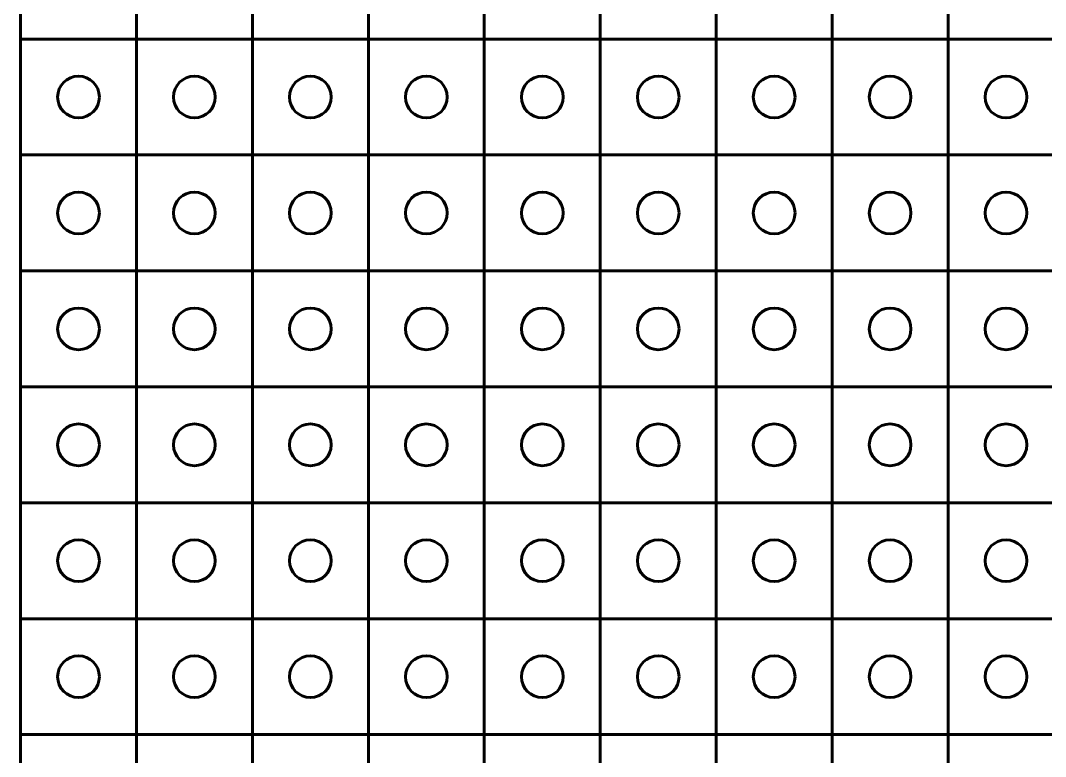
# Model space of a CAD drawing. Header units: millimetres. Extents: x -1927 to 2668, y -5887 to -3281.
# Drawn here: x -1858.5 to -1416.5, y -4280.2 to -3962.7 of the extents above; entities that cross this region are included whole.
import ezdxf

# ---------------------------------------------------------------- set-up
doc = ezdxf.new("R2010")
doc.units = ezdxf.units.MM
doc.linetypes.add('K5LT_BASIC', pattern=[0])

# ---------------------------------------------------------------- blocks, each defined once
blk = doc.blocks.new('U180')
at = {"color": 150, "linetype": 'K5LT_BASIC', "lineweight": 60, "true_color": 0x0080ff}
for p, q in [((-1808.47, -4070.74), (-1858.47, -4070.74)), ((-1858.47, -4070.74), (-1858.47, -4120.74)), ((-1808.47, -4120.74), (-1808.47, -4070.74)), ((-1858.47, -4120.74), (-1808.47, -4120.74))]:
    blk.add_line(p, q, dxfattribs=at)
blk = doc.blocks.new('U181')
at = {"color": 150, "linetype": 'K5LT_BASIC', "lineweight": 60, "true_color": 0x0080ff}
for p, q in [((-1758.47, -4070.74), (-1808.47, -4070.74)), ((-1808.47, -4070.74), (-1808.47, -4120.74)), ((-1758.47, -4120.74), (-1758.47, -4070.74)), ((-1808.47, -4120.74), (-1758.47, -4120.74))]:
    blk.add_line(p, q, dxfattribs=at)
blk = doc.blocks.new('U182')
at = {"color": 150, "linetype": 'K5LT_BASIC', "lineweight": 60, "true_color": 0x0080ff}
for p, q in [((-1708.47, -4070.74), (-1758.47, -4070.74)), ((-1758.47, -4070.74), (-1758.47, -4120.74)), ((-1708.47, -4120.74), (-1708.47, -4070.74)), ((-1758.47, -4120.74), (-1708.47, -4120.74))]:
    blk.add_line(p, q, dxfattribs=at)
blk = doc.blocks.new('U183')
at = {"color": 150, "linetype": 'K5LT_BASIC', "lineweight": 60, "true_color": 0x0080ff}
for p, q in [((-1658.47, -4070.74), (-1708.47, -4070.74)), ((-1708.47, -4070.74), (-1708.47, -4120.74)), ((-1658.47, -4120.74), (-1658.47, -4070.74)), ((-1708.47, -4120.74), (-1658.47, -4120.74))]:
    blk.add_line(p, q, dxfattribs=at)
blk = doc.blocks.new('U184')
at = {"color": 150, "linetype": 'K5LT_BASIC', "lineweight": 60, "true_color": 0x0080ff}
for p, q in [((-1608.47, -4070.74), (-1658.47, -4070.74)), ((-1658.47, -4070.74), (-1658.47, -4120.74)), ((-1608.47, -4120.74), (-1608.47, -4070.74)), ((-1658.47, -4120.74), (-1608.47, -4120.74))]:
    blk.add_line(p, q, dxfattribs=at)
blk = doc.blocks.new('U185')
at = {"color": 150, "linetype": 'K5LT_BASIC', "lineweight": 60, "true_color": 0x0080ff}
for p, q in [((-1558.47, -4070.74), (-1608.47, -4070.74)), ((-1608.47, -4070.74), (-1608.47, -4120.74)), ((-1558.47, -4120.74), (-1558.47, -4070.74)), ((-1608.47, -4120.74), (-1558.47, -4120.74))]:
    blk.add_line(p, q, dxfattribs=at)
blk = doc.blocks.new('U186')
at = {"color": 150, "linetype": 'K5LT_BASIC', "lineweight": 60, "true_color": 0x0080ff}
for p, q in [((-1508.47, -4070.74), (-1558.47, -4070.74)), ((-1558.47, -4070.74), (-1558.47, -4120.74)), ((-1508.47, -4120.74), (-1508.47, -4070.74)), ((-1558.47, -4120.74), (-1508.47, -4120.74))]:
    blk.add_line(p, q, dxfattribs=at)
blk = doc.blocks.new('U187')
at = {"color": 150, "linetype": 'K5LT_BASIC', "lineweight": 60, "true_color": 0x0080ff}
for p, q in [((-1458.47, -4070.74), (-1508.47, -4070.74)), ((-1508.47, -4070.74), (-1508.47, -4120.74)), ((-1458.47, -4120.74), (-1458.47, -4070.74)), ((-1508.47, -4120.74), (-1458.47, -4120.74))]:
    blk.add_line(p, q, dxfattribs=at)
blk = doc.blocks.new('U188')
at = {"color": 150, "linetype": 'K5LT_BASIC', "lineweight": 60, "true_color": 0x0080ff}
for p, q in [((-1408.47, -4070.74), (-1458.47, -4070.74)), ((-1458.47, -4070.74), (-1458.47, -4120.74)), ((-1408.47, -4120.74), (-1408.47, -4070.74)), ((-1458.47, -4120.74), (-1408.47, -4120.74))]:
    blk.add_line(p, q, dxfattribs=at)
blk = doc.blocks.new('U198')
at = {"color": 150, "linetype": 'K5LT_BASIC', "lineweight": 60, "true_color": 0x0080ff}
for p, q in [((-1808.47, -4020.74), (-1858.47, -4020.74)), ((-1858.47, -4020.74), (-1858.47, -4070.74)), ((-1808.47, -4070.74), (-1808.47, -4020.74)), ((-1858.47, -4070.74), (-1808.47, -4070.74))]:
    blk.add_line(p, q, dxfattribs=at)
blk = doc.blocks.new('U199')
at = {"color": 150, "linetype": 'K5LT_BASIC', "lineweight": 60, "true_color": 0x0080ff}
for p, q in [((-1758.47, -4020.74), (-1808.47, -4020.74)), ((-1808.47, -4020.74), (-1808.47, -4070.74)), ((-1758.47, -4070.74), (-1758.47, -4020.74)), ((-1808.47, -4070.74), (-1758.47, -4070.74))]:
    blk.add_line(p, q, dxfattribs=at)
blk = doc.blocks.new('U200')
at = {"color": 150, "linetype": 'K5LT_BASIC', "lineweight": 60, "true_color": 0x0080ff}
for p, q in [((-1708.47, -4020.74), (-1758.47, -4020.74)), ((-1758.47, -4020.74), (-1758.47, -4070.74)), ((-1708.47, -4070.74), (-1708.47, -4020.74)), ((-1758.47, -4070.74), (-1708.47, -4070.74))]:
    blk.add_line(p, q, dxfattribs=at)
blk = doc.blocks.new('U201')
at = {"color": 150, "linetype": 'K5LT_BASIC', "lineweight": 60, "true_color": 0x0080ff}
for p, q in [((-1658.47, -4020.74), (-1708.47, -4020.74)), ((-1708.47, -4020.74), (-1708.47, -4070.74)), ((-1658.47, -4070.74), (-1658.47, -4020.74)), ((-1708.47, -4070.74), (-1658.47, -4070.74))]:
    blk.add_line(p, q, dxfattribs=at)
blk = doc.blocks.new('U202')
at = {"color": 150, "linetype": 'K5LT_BASIC', "lineweight": 60, "true_color": 0x0080ff}
for p, q in [((-1608.47, -4020.74), (-1658.47, -4020.74)), ((-1658.47, -4020.74), (-1658.47, -4070.74)), ((-1608.47, -4070.74), (-1608.47, -4020.74)), ((-1658.47, -4070.74), (-1608.47, -4070.74))]:
    blk.add_line(p, q, dxfattribs=at)
blk = doc.blocks.new('U203')
at = {"color": 150, "linetype": 'K5LT_BASIC', "lineweight": 60, "true_color": 0x0080ff}
for p, q in [((-1558.47, -4020.74), (-1608.47, -4020.74)), ((-1608.47, -4020.74), (-1608.47, -4070.74)), ((-1558.47, -4070.74), (-1558.47, -4020.74)), ((-1608.47, -4070.74), (-1558.47, -4070.74))]:
    blk.add_line(p, q, dxfattribs=at)
blk = doc.blocks.new('U204')
at = {"color": 150, "linetype": 'K5LT_BASIC', "lineweight": 60, "true_color": 0x0080ff}
for p, q in [((-1508.47, -4020.74), (-1558.47, -4020.74)), ((-1558.47, -4020.74), (-1558.47, -4070.74)), ((-1508.47, -4070.74), (-1508.47, -4020.74)), ((-1558.47, -4070.74), (-1508.47, -4070.74))]:
    blk.add_line(p, q, dxfattribs=at)
blk = doc.blocks.new('U205')
at = {"color": 150, "linetype": 'K5LT_BASIC', "lineweight": 60, "true_color": 0x0080ff}
for p, q in [((-1458.47, -4020.74), (-1508.47, -4020.74)), ((-1508.47, -4020.74), (-1508.47, -4070.74)), ((-1458.47, -4070.74), (-1458.47, -4020.74)), ((-1508.47, -4070.74), (-1458.47, -4070.74))]:
    blk.add_line(p, q, dxfattribs=at)
blk = doc.blocks.new('U206')
at = {"color": 150, "linetype": 'K5LT_BASIC', "lineweight": 60, "true_color": 0x0080ff}
for p, q in [((-1408.47, -4020.74), (-1458.47, -4020.74)), ((-1458.47, -4020.74), (-1458.47, -4070.74)), ((-1408.47, -4070.74), (-1408.47, -4020.74)), ((-1458.47, -4070.74), (-1408.47, -4070.74))]:
    blk.add_line(p, q, dxfattribs=at)
blk = doc.blocks.new('U216')
at = {"color": 150, "linetype": 'K5LT_BASIC', "lineweight": 60, "true_color": 0x0080ff}
for p, q in [((-1808.47, -3970.74), (-1858.47, -3970.74)), ((-1858.47, -3970.74), (-1858.47, -4020.74)), ((-1808.47, -4020.74), (-1808.47, -3970.74)), ((-1858.47, -4020.74), (-1808.47, -4020.74))]:
    blk.add_line(p, q, dxfattribs=at)
blk = doc.blocks.new('U217')
at = {"color": 150, "linetype": 'K5LT_BASIC', "lineweight": 60, "true_color": 0x0080ff}
for p, q in [((-1758.47, -3970.74), (-1808.47, -3970.74)), ((-1808.47, -3970.74), (-1808.47, -4020.74)), ((-1758.47, -4020.74), (-1758.47, -3970.74)), ((-1808.47, -4020.74), (-1758.47, -4020.74))]:
    blk.add_line(p, q, dxfattribs=at)
blk = doc.blocks.new('U218')
at = {"color": 150, "linetype": 'K5LT_BASIC', "lineweight": 60, "true_color": 0x0080ff}
for p, q in [((-1708.47, -3970.74), (-1758.47, -3970.74)), ((-1758.47, -3970.74), (-1758.47, -4020.74)), ((-1708.47, -4020.74), (-1708.47, -3970.74)), ((-1758.47, -4020.74), (-1708.47, -4020.74))]:
    blk.add_line(p, q, dxfattribs=at)
blk = doc.blocks.new('U219')
at = {"color": 150, "linetype": 'K5LT_BASIC', "lineweight": 60, "true_color": 0x0080ff}
for p, q in [((-1658.47, -3970.74), (-1708.47, -3970.74)), ((-1708.47, -3970.74), (-1708.47, -4020.74)), ((-1658.47, -4020.74), (-1658.47, -3970.74)), ((-1708.47, -4020.74), (-1658.47, -4020.74))]:
    blk.add_line(p, q, dxfattribs=at)
blk = doc.blocks.new('U220')
at = {"color": 150, "linetype": 'K5LT_BASIC', "lineweight": 60, "true_color": 0x0080ff}
for p, q in [((-1608.47, -3970.74), (-1658.47, -3970.74)), ((-1658.47, -3970.74), (-1658.47, -4020.74)), ((-1608.47, -4020.74), (-1608.47, -3970.74)), ((-1658.47, -4020.74), (-1608.47, -4020.74))]:
    blk.add_line(p, q, dxfattribs=at)
blk = doc.blocks.new('U221')
at = {"color": 150, "linetype": 'K5LT_BASIC', "lineweight": 60, "true_color": 0x0080ff}
for p, q in [((-1558.47, -3970.74), (-1608.47, -3970.74)), ((-1608.47, -3970.74), (-1608.47, -4020.74)), ((-1558.47, -4020.74), (-1558.47, -3970.74)), ((-1608.47, -4020.74), (-1558.47, -4020.74))]:
    blk.add_line(p, q, dxfattribs=at)
blk = doc.blocks.new('U222')
at = {"color": 150, "linetype": 'K5LT_BASIC', "lineweight": 60, "true_color": 0x0080ff}
for p, q in [((-1508.47, -3970.74), (-1558.47, -3970.74)), ((-1558.47, -3970.74), (-1558.47, -4020.74)), ((-1508.47, -4020.74), (-1508.47, -3970.74)), ((-1558.47, -4020.74), (-1508.47, -4020.74))]:
    blk.add_line(p, q, dxfattribs=at)
blk = doc.blocks.new('U223')
at = {"color": 150, "linetype": 'K5LT_BASIC', "lineweight": 60, "true_color": 0x0080ff}
for p, q in [((-1458.47, -3970.74), (-1508.47, -3970.74)), ((-1508.47, -3970.74), (-1508.47, -4020.74)), ((-1458.47, -4020.74), (-1458.47, -3970.74)), ((-1508.47, -4020.74), (-1458.47, -4020.74))]:
    blk.add_line(p, q, dxfattribs=at)
blk = doc.blocks.new('U224')
at = {"color": 150, "linetype": 'K5LT_BASIC', "lineweight": 60, "true_color": 0x0080ff}
for p, q in [((-1408.47, -3970.74), (-1458.47, -3970.74)), ((-1458.47, -3970.74), (-1458.47, -4020.74)), ((-1408.47, -4020.74), (-1408.47, -3970.74)), ((-1458.47, -4020.74), (-1408.47, -4020.74))]:
    blk.add_line(p, q, dxfattribs=at)
blk = doc.blocks.new('U234')
at = {"color": 150, "linetype": 'K5LT_BASIC', "lineweight": 60, "true_color": 0x0080ff}
for p, q in [((-1808.47, -3920.74), (-1858.47, -3920.74)), ((-1858.47, -3920.74), (-1858.47, -3970.74)), ((-1808.47, -3970.74), (-1808.47, -3920.74)), ((-1858.47, -3970.74), (-1808.47, -3970.74))]:
    blk.add_line(p, q, dxfattribs=at)
blk = doc.blocks.new('U235')
at = {"color": 150, "linetype": 'K5LT_BASIC', "lineweight": 60, "true_color": 0x0080ff}
for p, q in [((-1758.47, -3920.74), (-1808.47, -3920.74)), ((-1808.47, -3920.74), (-1808.47, -3970.74)), ((-1758.47, -3970.74), (-1758.47, -3920.74)), ((-1808.47, -3970.74), (-1758.47, -3970.74))]:
    blk.add_line(p, q, dxfattribs=at)
blk = doc.blocks.new('U236')
at = {"color": 150, "linetype": 'K5LT_BASIC', "lineweight": 60, "true_color": 0x0080ff}
for p, q in [((-1708.47, -3920.74), (-1758.47, -3920.74)), ((-1758.47, -3920.74), (-1758.47, -3970.74)), ((-1708.47, -3970.74), (-1708.47, -3920.74)), ((-1758.47, -3970.74), (-1708.47, -3970.74))]:
    blk.add_line(p, q, dxfattribs=at)
blk = doc.blocks.new('U237')
at = {"color": 150, "linetype": 'K5LT_BASIC', "lineweight": 60, "true_color": 0x0080ff}
for p, q in [((-1658.47, -3920.74), (-1708.47, -3920.74)), ((-1708.47, -3920.74), (-1708.47, -3970.74)), ((-1658.47, -3970.74), (-1658.47, -3920.74)), ((-1708.47, -3970.74), (-1658.47, -3970.74))]:
    blk.add_line(p, q, dxfattribs=at)
blk = doc.blocks.new('U238')
at = {"color": 150, "linetype": 'K5LT_BASIC', "lineweight": 60, "true_color": 0x0080ff}
for p, q in [((-1608.47, -3920.74), (-1658.47, -3920.74)), ((-1658.47, -3920.74), (-1658.47, -3970.74)), ((-1608.47, -3970.74), (-1608.47, -3920.74)), ((-1658.47, -3970.74), (-1608.47, -3970.74))]:
    blk.add_line(p, q, dxfattribs=at)
blk = doc.blocks.new('U239')
at = {"color": 150, "linetype": 'K5LT_BASIC', "lineweight": 60, "true_color": 0x0080ff}
for p, q in [((-1558.47, -3920.74), (-1608.47, -3920.74)), ((-1608.47, -3920.74), (-1608.47, -3970.74)), ((-1558.47, -3970.74), (-1558.47, -3920.74)), ((-1608.47, -3970.74), (-1558.47, -3970.74))]:
    blk.add_line(p, q, dxfattribs=at)
blk = doc.blocks.new('U240')
at = {"color": 150, "linetype": 'K5LT_BASIC', "lineweight": 60, "true_color": 0x0080ff}
for p, q in [((-1508.47, -3920.74), (-1558.47, -3920.74)), ((-1558.47, -3920.74), (-1558.47, -3970.74)), ((-1508.47, -3970.74), (-1508.47, -3920.74)), ((-1558.47, -3970.74), (-1508.47, -3970.74))]:
    blk.add_line(p, q, dxfattribs=at)
blk = doc.blocks.new('U241')
at = {"color": 150, "linetype": 'K5LT_BASIC', "lineweight": 60, "true_color": 0x0080ff}
for p, q in [((-1458.47, -3920.74), (-1508.47, -3920.74)), ((-1508.47, -3920.74), (-1508.47, -3970.74)), ((-1458.47, -3970.74), (-1458.47, -3920.74)), ((-1508.47, -3970.74), (-1458.47, -3970.74))]:
    blk.add_line(p, q, dxfattribs=at)
blk = doc.blocks.new('U242')
at = {"color": 150, "linetype": 'K5LT_BASIC', "lineweight": 60, "true_color": 0x0080ff}
for p, q in [((-1408.47, -3920.74), (-1458.47, -3920.74)), ((-1458.47, -3920.74), (-1458.47, -3970.74)), ((-1408.47, -3970.74), (-1408.47, -3920.74)), ((-1458.47, -3970.74), (-1408.47, -3970.74))]:
    blk.add_line(p, q, dxfattribs=at)
blk = doc.blocks.new('U288')
at = {"color": 150, "linetype": 'K5LT_BASIC', "lineweight": 60, "true_color": 0x0080ff}
for p, q in [((-1808.47, -4270.74), (-1858.47, -4270.74)), ((-1858.47, -4270.74), (-1858.47, -4320.74)), ((-1808.47, -4320.74), (-1808.47, -4270.74)), ((-1858.47, -4320.74), (-1808.47, -4320.74))]:
    blk.add_line(p, q, dxfattribs=at)
blk = doc.blocks.new('U289')
at = {"color": 150, "linetype": 'K5LT_BASIC', "lineweight": 60, "true_color": 0x0080ff}
for p, q in [((-1758.47, -4270.74), (-1808.47, -4270.74)), ((-1808.47, -4270.74), (-1808.47, -4320.74)), ((-1758.47, -4320.74), (-1758.47, -4270.74)), ((-1808.47, -4320.74), (-1758.47, -4320.74))]:
    blk.add_line(p, q, dxfattribs=at)
blk = doc.blocks.new('U290')
at = {"color": 150, "linetype": 'K5LT_BASIC', "lineweight": 60, "true_color": 0x0080ff}
for p, q in [((-1708.47, -4270.74), (-1758.47, -4270.74)), ((-1758.47, -4270.74), (-1758.47, -4320.74)), ((-1708.47, -4320.74), (-1708.47, -4270.74)), ((-1758.47, -4320.74), (-1708.47, -4320.74))]:
    blk.add_line(p, q, dxfattribs=at)
blk = doc.blocks.new('U291')
at = {"color": 150, "linetype": 'K5LT_BASIC', "lineweight": 60, "true_color": 0x0080ff}
for p, q in [((-1658.47, -4270.74), (-1708.47, -4270.74)), ((-1708.47, -4270.74), (-1708.47, -4320.74)), ((-1658.47, -4320.74), (-1658.47, -4270.74)), ((-1708.47, -4320.74), (-1658.47, -4320.74))]:
    blk.add_line(p, q, dxfattribs=at)
blk = doc.blocks.new('U292')
at = {"color": 150, "linetype": 'K5LT_BASIC', "lineweight": 60, "true_color": 0x0080ff}
for p, q in [((-1608.47, -4270.74), (-1658.47, -4270.74)), ((-1658.47, -4270.74), (-1658.47, -4320.74)), ((-1608.47, -4320.74), (-1608.47, -4270.74)), ((-1658.47, -4320.74), (-1608.47, -4320.74))]:
    blk.add_line(p, q, dxfattribs=at)
blk = doc.blocks.new('U293')
at = {"color": 150, "linetype": 'K5LT_BASIC', "lineweight": 60, "true_color": 0x0080ff}
for p, q in [((-1558.47, -4270.74), (-1608.47, -4270.74)), ((-1608.47, -4270.74), (-1608.47, -4320.74)), ((-1558.47, -4320.74), (-1558.47, -4270.74)), ((-1608.47, -4320.74), (-1558.47, -4320.74))]:
    blk.add_line(p, q, dxfattribs=at)
blk = doc.blocks.new('U294')
at = {"color": 150, "linetype": 'K5LT_BASIC', "lineweight": 60, "true_color": 0x0080ff}
for p, q in [((-1508.47, -4270.74), (-1558.47, -4270.74)), ((-1558.47, -4270.74), (-1558.47, -4320.74)), ((-1508.47, -4320.74), (-1508.47, -4270.74)), ((-1558.47, -4320.74), (-1508.47, -4320.74))]:
    blk.add_line(p, q, dxfattribs=at)
blk = doc.blocks.new('U295')
at = {"color": 150, "linetype": 'K5LT_BASIC', "lineweight": 60, "true_color": 0x0080ff}
for p, q in [((-1458.47, -4270.74), (-1508.47, -4270.74)), ((-1508.47, -4270.74), (-1508.47, -4320.74)), ((-1458.47, -4320.74), (-1458.47, -4270.74)), ((-1508.47, -4320.74), (-1458.47, -4320.74))]:
    blk.add_line(p, q, dxfattribs=at)
blk = doc.blocks.new('U296')
at = {"color": 150, "linetype": 'K5LT_BASIC', "lineweight": 60, "true_color": 0x0080ff}
for p, q in [((-1408.47, -4270.74), (-1458.47, -4270.74)), ((-1458.47, -4270.74), (-1458.47, -4320.74)), ((-1408.47, -4320.74), (-1408.47, -4270.74)), ((-1458.47, -4320.74), (-1408.47, -4320.74))]:
    blk.add_line(p, q, dxfattribs=at)
blk = doc.blocks.new('U306')
at = {"color": 150, "linetype": 'K5LT_BASIC', "lineweight": 60, "true_color": 0x0080ff}
for p, q in [((-1808.47, -4220.74), (-1858.47, -4220.74)), ((-1858.47, -4220.74), (-1858.47, -4270.74)), ((-1808.47, -4270.74), (-1808.47, -4220.74)), ((-1858.47, -4270.74), (-1808.47, -4270.74))]:
    blk.add_line(p, q, dxfattribs=at)
blk = doc.blocks.new('U307')
at = {"color": 150, "linetype": 'K5LT_BASIC', "lineweight": 60, "true_color": 0x0080ff}
for p, q in [((-1758.47, -4220.74), (-1808.47, -4220.74)), ((-1808.47, -4220.74), (-1808.47, -4270.74)), ((-1758.47, -4270.74), (-1758.47, -4220.74)), ((-1808.47, -4270.74), (-1758.47, -4270.74))]:
    blk.add_line(p, q, dxfattribs=at)
blk = doc.blocks.new('U308')
at = {"color": 150, "linetype": 'K5LT_BASIC', "lineweight": 60, "true_color": 0x0080ff}
for p, q in [((-1708.47, -4220.74), (-1758.47, -4220.74)), ((-1758.47, -4220.74), (-1758.47, -4270.74)), ((-1708.47, -4270.74), (-1708.47, -4220.74)), ((-1758.47, -4270.74), (-1708.47, -4270.74))]:
    blk.add_line(p, q, dxfattribs=at)
blk = doc.blocks.new('U309')
at = {"color": 150, "linetype": 'K5LT_BASIC', "lineweight": 60, "true_color": 0x0080ff}
for p, q in [((-1658.47, -4220.74), (-1708.47, -4220.74)), ((-1708.47, -4220.74), (-1708.47, -4270.74)), ((-1658.47, -4270.74), (-1658.47, -4220.74)), ((-1708.47, -4270.74), (-1658.47, -4270.74))]:
    blk.add_line(p, q, dxfattribs=at)
blk = doc.blocks.new('U310')
at = {"color": 150, "linetype": 'K5LT_BASIC', "lineweight": 60, "true_color": 0x0080ff}
for p, q in [((-1608.47, -4220.74), (-1658.47, -4220.74)), ((-1658.47, -4220.74), (-1658.47, -4270.74)), ((-1608.47, -4270.74), (-1608.47, -4220.74)), ((-1658.47, -4270.74), (-1608.47, -4270.74))]:
    blk.add_line(p, q, dxfattribs=at)
blk = doc.blocks.new('U311')
at = {"color": 150, "linetype": 'K5LT_BASIC', "lineweight": 60, "true_color": 0x0080ff}
for p, q in [((-1558.47, -4220.74), (-1608.47, -4220.74)), ((-1608.47, -4220.74), (-1608.47, -4270.74)), ((-1558.47, -4270.74), (-1558.47, -4220.74)), ((-1608.47, -4270.74), (-1558.47, -4270.74))]:
    blk.add_line(p, q, dxfattribs=at)
blk = doc.blocks.new('U312')
at = {"color": 150, "linetype": 'K5LT_BASIC', "lineweight": 60, "true_color": 0x0080ff}
for p, q in [((-1508.47, -4220.74), (-1558.47, -4220.74)), ((-1558.47, -4220.74), (-1558.47, -4270.74)), ((-1508.47, -4270.74), (-1508.47, -4220.74)), ((-1558.47, -4270.74), (-1508.47, -4270.74))]:
    blk.add_line(p, q, dxfattribs=at)
blk = doc.blocks.new('U313')
at = {"color": 150, "linetype": 'K5LT_BASIC', "lineweight": 60, "true_color": 0x0080ff}
for p, q in [((-1458.47, -4220.74), (-1508.47, -4220.74)), ((-1508.47, -4220.74), (-1508.47, -4270.74)), ((-1458.47, -4270.74), (-1458.47, -4220.74)), ((-1508.47, -4270.74), (-1458.47, -4270.74))]:
    blk.add_line(p, q, dxfattribs=at)
blk = doc.blocks.new('U314')
at = {"color": 150, "linetype": 'K5LT_BASIC', "lineweight": 60, "true_color": 0x0080ff}
for p, q in [((-1408.47, -4220.74), (-1458.47, -4220.74)), ((-1458.47, -4220.74), (-1458.47, -4270.74)), ((-1408.47, -4270.74), (-1408.47, -4220.74)), ((-1458.47, -4270.74), (-1408.47, -4270.74))]:
    blk.add_line(p, q, dxfattribs=at)
blk = doc.blocks.new('U324')
at = {"color": 150, "linetype": 'K5LT_BASIC', "lineweight": 60, "true_color": 0x0080ff}
for p, q in [((-1808.47, -4170.74), (-1858.47, -4170.74)), ((-1858.47, -4170.74), (-1858.47, -4220.74)), ((-1808.47, -4220.74), (-1808.47, -4170.74)), ((-1858.47, -4220.74), (-1808.47, -4220.74))]:
    blk.add_line(p, q, dxfattribs=at)
blk = doc.blocks.new('U325')
at = {"color": 150, "linetype": 'K5LT_BASIC', "lineweight": 60, "true_color": 0x0080ff}
for p, q in [((-1758.47, -4170.74), (-1808.47, -4170.74)), ((-1808.47, -4170.74), (-1808.47, -4220.74)), ((-1758.47, -4220.74), (-1758.47, -4170.74)), ((-1808.47, -4220.74), (-1758.47, -4220.74))]:
    blk.add_line(p, q, dxfattribs=at)
blk = doc.blocks.new('U326')
at = {"color": 150, "linetype": 'K5LT_BASIC', "lineweight": 60, "true_color": 0x0080ff}
for p, q in [((-1708.47, -4170.74), (-1758.47, -4170.74)), ((-1758.47, -4170.74), (-1758.47, -4220.74)), ((-1708.47, -4220.74), (-1708.47, -4170.74)), ((-1758.47, -4220.74), (-1708.47, -4220.74))]:
    blk.add_line(p, q, dxfattribs=at)
blk = doc.blocks.new('U327')
at = {"color": 150, "linetype": 'K5LT_BASIC', "lineweight": 60, "true_color": 0x0080ff}
for p, q in [((-1658.47, -4170.74), (-1708.47, -4170.74)), ((-1708.47, -4170.74), (-1708.47, -4220.74)), ((-1658.47, -4220.74), (-1658.47, -4170.74)), ((-1708.47, -4220.74), (-1658.47, -4220.74))]:
    blk.add_line(p, q, dxfattribs=at)
blk = doc.blocks.new('U328')
at = {"color": 150, "linetype": 'K5LT_BASIC', "lineweight": 60, "true_color": 0x0080ff}
for p, q in [((-1608.47, -4170.74), (-1658.47, -4170.74)), ((-1658.47, -4170.74), (-1658.47, -4220.74)), ((-1608.47, -4220.74), (-1608.47, -4170.74)), ((-1658.47, -4220.74), (-1608.47, -4220.74))]:
    blk.add_line(p, q, dxfattribs=at)
blk = doc.blocks.new('U329')
at = {"color": 150, "linetype": 'K5LT_BASIC', "lineweight": 60, "true_color": 0x0080ff}
for p, q in [((-1558.47, -4170.74), (-1608.47, -4170.74)), ((-1608.47, -4170.74), (-1608.47, -4220.74)), ((-1558.47, -4220.74), (-1558.47, -4170.74)), ((-1608.47, -4220.74), (-1558.47, -4220.74))]:
    blk.add_line(p, q, dxfattribs=at)
blk = doc.blocks.new('U330')
at = {"color": 150, "linetype": 'K5LT_BASIC', "lineweight": 60, "true_color": 0x0080ff}
for p, q in [((-1508.47, -4170.74), (-1558.47, -4170.74)), ((-1558.47, -4170.74), (-1558.47, -4220.74)), ((-1508.47, -4220.74), (-1508.47, -4170.74)), ((-1558.47, -4220.74), (-1508.47, -4220.74))]:
    blk.add_line(p, q, dxfattribs=at)
blk = doc.blocks.new('U331')
at = {"color": 150, "linetype": 'K5LT_BASIC', "lineweight": 60, "true_color": 0x0080ff}
for p, q in [((-1458.47, -4170.74), (-1508.47, -4170.74)), ((-1508.47, -4170.74), (-1508.47, -4220.74)), ((-1458.47, -4220.74), (-1458.47, -4170.74)), ((-1508.47, -4220.74), (-1458.47, -4220.74))]:
    blk.add_line(p, q, dxfattribs=at)
blk = doc.blocks.new('U332')
at = {"color": 150, "linetype": 'K5LT_BASIC', "lineweight": 60, "true_color": 0x0080ff}
for p, q in [((-1408.47, -4170.74), (-1458.47, -4170.74)), ((-1458.47, -4170.74), (-1458.47, -4220.74)), ((-1408.47, -4220.74), (-1408.47, -4170.74)), ((-1458.47, -4220.74), (-1408.47, -4220.74))]:
    blk.add_line(p, q, dxfattribs=at)
blk = doc.blocks.new('U342')
at = {"color": 150, "linetype": 'K5LT_BASIC', "lineweight": 60, "true_color": 0x0080ff}
for p, q in [((-1808.47, -4120.74), (-1858.47, -4120.74)), ((-1858.47, -4120.74), (-1858.47, -4170.74)), ((-1808.47, -4170.74), (-1808.47, -4120.74)), ((-1858.47, -4170.74), (-1808.47, -4170.74))]:
    blk.add_line(p, q, dxfattribs=at)
blk = doc.blocks.new('U343')
at = {"color": 150, "linetype": 'K5LT_BASIC', "lineweight": 60, "true_color": 0x0080ff}
for p, q in [((-1758.47, -4120.74), (-1808.47, -4120.74)), ((-1808.47, -4120.74), (-1808.47, -4170.74)), ((-1758.47, -4170.74), (-1758.47, -4120.74)), ((-1808.47, -4170.74), (-1758.47, -4170.74))]:
    blk.add_line(p, q, dxfattribs=at)
blk = doc.blocks.new('U344')
at = {"color": 150, "linetype": 'K5LT_BASIC', "lineweight": 60, "true_color": 0x0080ff}
for p, q in [((-1708.47, -4120.74), (-1758.47, -4120.74)), ((-1758.47, -4120.74), (-1758.47, -4170.74)), ((-1708.47, -4170.74), (-1708.47, -4120.74)), ((-1758.47, -4170.74), (-1708.47, -4170.74))]:
    blk.add_line(p, q, dxfattribs=at)
blk = doc.blocks.new('U345')
at = {"color": 150, "linetype": 'K5LT_BASIC', "lineweight": 60, "true_color": 0x0080ff}
for p, q in [((-1658.47, -4120.74), (-1708.47, -4120.74)), ((-1708.47, -4120.74), (-1708.47, -4170.74)), ((-1658.47, -4170.74), (-1658.47, -4120.74)), ((-1708.47, -4170.74), (-1658.47, -4170.74))]:
    blk.add_line(p, q, dxfattribs=at)
blk = doc.blocks.new('U346')
at = {"color": 150, "linetype": 'K5LT_BASIC', "lineweight": 60, "true_color": 0x0080ff}
for p, q in [((-1608.47, -4120.74), (-1658.47, -4120.74)), ((-1658.47, -4120.74), (-1658.47, -4170.74)), ((-1608.47, -4170.74), (-1608.47, -4120.74)), ((-1658.47, -4170.74), (-1608.47, -4170.74))]:
    blk.add_line(p, q, dxfattribs=at)
blk = doc.blocks.new('U347')
at = {"color": 150, "linetype": 'K5LT_BASIC', "lineweight": 60, "true_color": 0x0080ff}
for p, q in [((-1558.47, -4120.74), (-1608.47, -4120.74)), ((-1608.47, -4120.74), (-1608.47, -4170.74)), ((-1558.47, -4170.74), (-1558.47, -4120.74)), ((-1608.47, -4170.74), (-1558.47, -4170.74))]:
    blk.add_line(p, q, dxfattribs=at)
blk = doc.blocks.new('U348')
at = {"color": 150, "linetype": 'K5LT_BASIC', "lineweight": 60, "true_color": 0x0080ff}
for p, q in [((-1508.47, -4120.74), (-1558.47, -4120.74)), ((-1558.47, -4120.74), (-1558.47, -4170.74)), ((-1508.47, -4170.74), (-1508.47, -4120.74)), ((-1558.47, -4170.74), (-1508.47, -4170.74))]:
    blk.add_line(p, q, dxfattribs=at)
blk = doc.blocks.new('U349')
at = {"color": 150, "linetype": 'K5LT_BASIC', "lineweight": 60, "true_color": 0x0080ff}
for p, q in [((-1458.47, -4120.74), (-1508.47, -4120.74)), ((-1508.47, -4120.74), (-1508.47, -4170.74)), ((-1458.47, -4170.74), (-1458.47, -4120.74)), ((-1508.47, -4170.74), (-1458.47, -4170.74))]:
    blk.add_line(p, q, dxfattribs=at)
blk = doc.blocks.new('U350')
at = {"color": 150, "linetype": 'K5LT_BASIC', "lineweight": 60, "true_color": 0x0080ff}
for p, q in [((-1408.47, -4120.74), (-1458.47, -4120.74)), ((-1458.47, -4120.74), (-1458.47, -4170.74)), ((-1408.47, -4170.74), (-1408.47, -4120.74)), ((-1458.47, -4170.74), (-1408.47, -4170.74))]:
    blk.add_line(p, q, dxfattribs=at)

msp = doc.modelspace()

# ---------------------------------------------------------------- linework, layer by layer
at = {"color": 150, "linetype": 'K5LT_BASIC', "lineweight": 60, "true_color": 0x0080ff}
for centre in [(-1833.47, -3995.74), (-1783.47, -3995.74), (-1733.47, -3995.74), (-1683.47, -3995.74), (-1633.47, -3995.74), (-1583.47, -3995.74), (-1533.47, -3995.74), (-1483.47, -3995.74), (-1433.47, -3995.74), (-1833.47, -4045.74), (-1783.47, -4045.74), (-1733.47, -4045.74), (-1683.47, -4045.74), (-1633.47, -4045.74), (-1583.47, -4045.74), (-1533.47, -4045.74), (-1483.47, -4045.74), (-1433.47, -4045.74), (-1833.47, -4095.74), (-1783.47, -4095.74), (-1733.47, -4095.74), (-1683.47, -4095.74), (-1633.47, -4095.74), (-1583.47, -4095.74), (-1533.47, -4095.74), (-1483.47, -4095.74), (-1433.47, -4095.74), (-1833.47, -4145.74), (-1783.47, -4145.74), (-1733.47, -4145.74), (-1683.47, -4145.74), (-1633.47, -4145.74), (-1583.47, -4145.74), (-1533.47, -4145.74), (-1483.47, -4145.74), (-1433.47, -4145.74), (-1833.47, -4195.74), (-1783.47, -4195.74), (-1733.47, -4195.74), (-1683.47, -4195.74), (-1633.47, -4195.74), (-1583.47, -4195.74), (-1533.47, -4195.74), (-1483.47, -4195.74), (-1433.47, -4195.74), (-1833.47, -4245.74), (-1783.47, -4245.74), (-1733.47, -4245.74), (-1683.47, -4245.74), (-1633.47, -4245.74), (-1583.47, -4245.74), (-1533.47, -4245.74), (-1483.47, -4245.74), (-1433.47, -4245.74)]:
    msp.add_circle(centre, 9, dxfattribs=at)

# ---------------------------------------------------------------- block references
for name in ['U234', 'U235', 'U236', 'U237', 'U238', 'U239', 'U240', 'U241', 'U242', 'U216', 'U217', 'U218', 'U219', 'U220', 'U221', 'U222', 'U223', 'U224', 'U198', 'U199', 'U200', 'U201', 'U202', 'U203', 'U204', 'U205', 'U206', 'U180', 'U181', 'U182', 'U183', 'U184', 'U185', 'U186', 'U187', 'U188', 'U342', 'U343', 'U344', 'U345', 'U346', 'U347', 'U348', 'U349', 'U350', 'U324', 'U325', 'U326', 'U327', 'U328', 'U329', 'U330', 'U331', 'U332', 'U306', 'U307', 'U308', 'U309', 'U310', 'U311', 'U312', 'U313', 'U314', 'U288', 'U289', 'U290', 'U291', 'U292', 'U293', 'U294', 'U295', 'U296']:
    msp.add_blockref(name, (0, 0))

doc.saveas('drawing.dxf')
